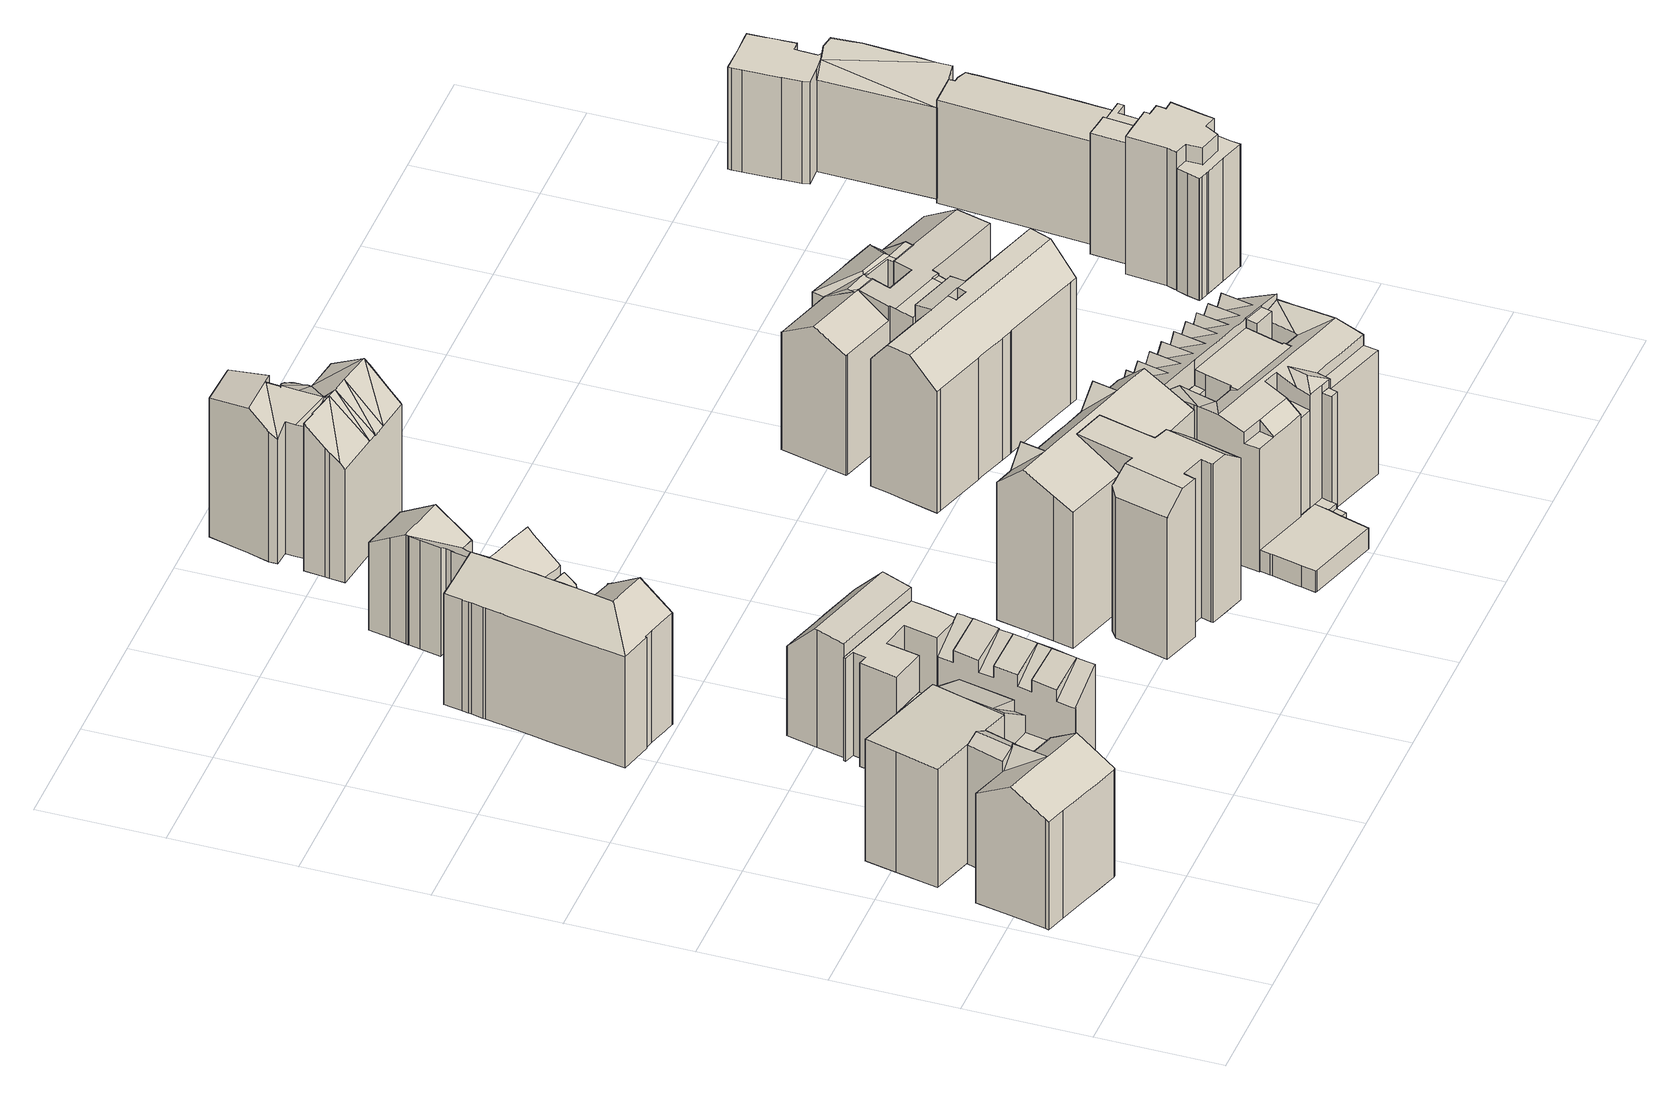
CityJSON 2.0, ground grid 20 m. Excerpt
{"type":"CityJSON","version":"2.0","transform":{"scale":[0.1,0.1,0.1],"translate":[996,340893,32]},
"CityObjects":{
"building1":{"type":"Building","children":["building1-1","building1-2","building1-3"]},
"building1-1":{"type":"BuildingPart","attributes":{"measuredHeight":22.57,"roofType":"SATTELDACH","HoeheDach":"56","NiedrigsteTraufeDesGebaeudes":"54","Blattnummer":"102081","HoeheGrund":"33"},"parents":["building1"],"geometry":[{"type":"Solid","lod":"2","boundaries":[[[[0,1,2,3]],[[4,5,1,0]],[[6,3,2,7]],[[8,5,4,9]],[[10,9,4,0,3,6]],[[1,5,8,11,7,2]],[[9,10,6,7,11,8]]]]}]},
"building1-2":{"type":"BuildingPart","attributes":{"measuredHeight":21.84,"roofType":"PULTDACH","HoeheDach":"55","NiedrigsteTraufeDesGebaeudes":"54","Blattnummer":"102081","HoeheGrund":"33"},"parents":["building1"],"geometry":[{"type":"Solid","lod":"2","boundaries":[[[[12,13,14,15,16,17,18,19,20]],[[21,22,23,24,25,26,27,28,29]],[[21,20,19,22]],[[22,19,18,23]],[[23,18,17,24]],[[24,17,16,25]],[[25,16,15,26]],[[26,15,14,27]],[[27,14,13,28]],[[28,13,12,29]],[[29,12,20,21]]]]}]},
"building1-3":{"type":"BuildingPart","attributes":{"measuredHeight":23.06,"roofType":"SATTELDACH","HoeheDach":"56","NiedrigsteTraufeDesGebaeudes":"52","Blattnummer":"102081","HoeheGrund":"33"},"parents":["building1"],"geometry":[{"type":"Solid","lod":"2","boundaries":[[[[30,31,32]],[[33,34,31,30]],[[35,36,37,38]],[[39,40,36,35]],[[41,42,43,44]],[[45,46,47,48]],[[49,50,51,52]],[[40,53,54,55,47,46,56,57,58,59,60,37,36]],[[59,58,57,56,51,50,61,33,30,32,62,63,43,42,60]],[[64,45,48,65,66,67,39,35,38,68,41,44,69,6,70,71,9,72,73,49,52]],[[67,66,65,48,47,55,54,53,40,39]],[[32,31,34,9,71,70,6,62]],[[33,61,50,49,73,72,9,34]],[[46,45,64,52,51,56]],[[63,62,6,69,44,43]],[[37,60,42,41,68,38]]]]}]},
"building2":{"type":"Building","children":["building2-1","building2-2","building2-3","building2-4","building2-5","building2-6"]},
"building2-1":{"type":"BuildingPart","attributes":{"measuredHeight":21.07,"roofType":"PULTDACH","HoeheDach":"55","NiedrigsteTraufeDesGebaeudes":"50","Blattnummer":"102081","HoeheGrund":"34"},"parents":["building2"],"geometry":[{"type":"Solid","lod":"2","boundaries":[[[[74,75,76,77]],[[78,74,77,79]],[[75,80,76]],[[81,82,78,79,83,84,85,86]],[[77,76,87,84,83,79]],[[75,74,78,82,81,86,88,89,80]],[[90,88,86,85,84,87]],[[80,89,88,90,87,76]]]]}]},
"building2-2":{"type":"BuildingPart","attributes":{"measuredHeight":12.46,"roofType":"FLACHDACH","HoeheDach":"47","NiedrigsteTraufeDesGebaeudes":"47","Blattnummer":"102081","HoeheGrund":"35"},"parents":["building2"],"geometry":[{"type":"Solid","lod":"2","boundaries":[[[[91,92,93,94,95,96]],[[97,98,99,100,101,102]],[[102,101,92,91]],[[101,100,93,92]],[[100,99,94,93]],[[99,98,95,94]],[[98,97,96,95]],[[97,102,91,96]]]]}]},
"building2-3":{"type":"BuildingPart","attributes":{"measuredHeight":13.92,"roofType":"FLACHDACH","HoeheDach":"47","NiedrigsteTraufeDesGebaeudes":"47","Blattnummer":"102081","HoeheGrund":"33"},"parents":["building2"],"geometry":[{"type":"Solid","lod":"2","boundaries":[[[[103,104,105,106,107]],[[108,109,110,111,112]],[[112,111,104,103]],[[111,110,105,104]],[[110,109,106,105]],[[109,108,107,106]],[[108,112,103,107]]]]}]},
"building2-4":{"type":"BuildingPart","attributes":{"measuredHeight":18.57,"roofType":"FLACHDACH","HoeheDach":"54","NiedrigsteTraufeDesGebaeudes":"54","Blattnummer":"102081","HoeheGrund":"35"},"parents":["building2"],"geometry":[{"type":"Solid","lod":"2","boundaries":[[[[113,114,115,116,117,118,119,120,121,122,123,124,125,126,127]],[[128,129,130,131,132,133,134,135,136,137,138,139,140,141,142]],[[142,141,114,113]],[[141,140,115,114]],[[140,139,116,115]],[[139,138,117,116]],[[138,137,118,117]],[[137,136,119,118]],[[136,135,120,119]],[[135,134,121,120]],[[134,133,122,121]],[[133,132,123,122]],[[132,131,124,123]],[[131,130,125,124]],[[130,129,126,125]],[[129,128,127,126]],[[128,142,113,127]]]]}]},
"building2-5":{"type":"BuildingPart","attributes":{"measuredHeight":21.09,"roofType":"SATTELDACH","HoeheDach":"57","NiedrigsteTraufeDesGebaeudes":"52","Blattnummer":"102081","HoeheGrund":"36"},"parents":["building2"],"geometry":[{"type":"Solid","lod":"2","boundaries":[[[[143,144,145,146,147,148]],[[145,149,150,151,152,153,146]],[[154,148,147,155]],[[156,144,143,157]],[[157,143,148,154]],[[158,153,152,159]],[[159,152,151,160]],[[160,151,150,161]],[[161,150,149,162]],[[156,163,162,149,145,144]],[[147,146,153,158,164,155]],[[163,156,157,154,155,164,158,159,160,161,162]]]]}]},
"building2-6":{"type":"BuildingPart","attributes":{"measuredHeight":20.72,"roofType":"PULTDACH","HoeheDach":"55","NiedrigsteTraufeDesGebaeudes":"50","Blattnummer":"102081","HoeheGrund":"34"},"parents":["building2"],"geometry":[{"type":"Solid","lod":"2","boundaries":[[[[165,166,167,168,169,170,171]],[[168,172,173,174]],[[172,175,176,177]],[[175,178,179,180]],[[178,181,182,183]],[[184,185,186,187]],[[188,189,190,191,192]],[[193,167,166,194]],[[194,166,165,195]],[[195,165,171,196]],[[177,173,172]],[[168,174,169]],[[183,179,178]],[[175,180,176]],[[192,186,185,188]],[[181,184,187,182]],[[197,191,190,198]],[[198,190,189,199]],[[171,170,169,174,173,177,176,180,179,183,182,187,186,192,191,197,200,201,202,203,204,205,206,196]],[[193,207,208,209,210,211,212,199,189,188,185,184,181,178,175,172,168,167]],[[199,212,211,210,209,208,207,193,194,195,196,206,205,204,203,202,201,200,197,198]]]]}]},
"building3":{"type":"Building","children":["building3-1","building3-2"]},
"building3-1":{"type":"BuildingPart","attributes":{"measuredHeight":23.7,"roofType":"SATTELDACH","HoeheDach":"60","NiedrigsteTraufeDesGebaeudes":"55","Blattnummer":"102081","HoeheGrund":"36"},"parents":["building3"],"geometry":[{"type":"Solid","lod":"2","boundaries":[[[[213,214,215,216,217,218,219,220,221,222,223]],[[224,225,226,227,228,229,230,231,232,233,234,235,236]],[[235,237,238,236]],[[239,240,241,242,243,244,245,246]],[[247,248,249,250,251,252,253,254]],[[222,221,220,255,256,257,258,259]],[[260,261,262,263,264,265,266,267]],[[268,269,270,271,272,273]],[[232,231,230,274,275,276,277,233]],[[278,279,280,228,227,226,225,281]],[[229,228,280,282,274,230]],[[262,283,284,285,286,263]],[[234,233,277,287,237,235]],[[219,218,288,289,255,220]],[[290,272,271,291,292,293]],[[292,294,295,296,297,293]],[[298,299,300,301,216,215]],[[302,303,304,305,243,242]],[[238,306,307,236]],[[308,309,239,246,310,311]],[[312,254,253,313,314,315]],[[265,264,263,286,316,317]],[[316,273,272,290,317]],[[224,236,318,319]],[[317,319,320,321]],[[222,259,322,323,223]],[[324,325,321,323]],[[322,324,323]],[[325,266,265,317,321]],[[297,296,224,319]],[[317,290,293,297,319]],[[286,285,268,273,316]],[[315,314,326,327]],[[327,326,328,329]],[[330,331,332,333]],[[333,332,334,335]],[[335,334,308,311]],[[304,303,307,306]],[[299,298,250,249]],[[288,218,217,336]],[[336,217,216,301]],[[269,268,285,284]],[[223,323,321,320,319,318,236,307,303,302,242,241,240,239,309,308,334,332,331,337,338,339,340,341,342,328]],[[326,314,313,253,252,251,250,298,215,214,213,223,328]],[[258,343,344,345,267,266,325,324,322,259]],[[295,346,281,225,224,296]],[[328,342,341,340,339,338,337,331,330,347,348,349,350,351,352,329]],[[282,280,279,278,281,346,295,294,292,291,271,270,269,284,283,262,261,260,267,345,344,343,258,257,256,255,289,288,336,301,300,299,249,248,247,254,312,315,327,329,352,351,350,349,348,347,330,333,335,311,310,246,245,244,243,305,304,306,238,237,287,277,276,275,274]]]]}]},
"building3-2":{"type":"BuildingPart","attributes":{"measuredHeight":19.5,"roofType":"SATTELDACH","HoeheDach":"57","NiedrigsteTraufeDesGebaeudes":"53","Blattnummer":"102081","HoeheGrund":"38"},"parents":["building3"],"geometry":[{"type":"Solid","lod":"2","boundaries":[[[[353,354,355]],[[356,357,358,359]],[[359,358,360,361]],[[361,360,362,363]],[[363,362,364,365]],[[365,364,366,367]],[[367,366,368,369]],[[370,371,372,373]],[[373,372,374,375]],[[376,377,357,356]],[[378,379,380,381]],[[381,380,382,383]],[[383,382,384,385]],[[385,384,386,387]],[[388,389,390,391]],[[392,393,394,395,370,373,375,396,376,356,359,361,363,365,367,369,397,378,381,383,385,387,398,388,391,399,400]],[[386,401,389,388,398,387]],[[354,353,394,393,392,400,402,403]],[[404,402,400,399,391,390]],[[376,396,375,374,405,377]],[[395,394,353,355,371,370]],[[397,369,368,406,379,378]],[[407,403,402,404,390,389,401]],[[355,354,403,407,401]],[[377,405,374,372,371,355,401,386,384,382,380,379,406,368,366,364,362,360,358,357]]]]}]},
"building4":{"type":"Building","children":["building4-1","building4-2"]},
"building4-1":{"type":"BuildingPart","attributes":{"measuredHeight":28.6,"roofType":"PULTDACH","HoeheDach":"61","NiedrigsteTraufeDesGebaeudes":"57","Blattnummer":"102081","HoeheGrund":"32"},"parents":["building4"],"geometry":[{"type":"Solid","lod":"2","boundaries":[[[[408,409,410,411,412,413,414,415,416,417,418,419,420,421,422]],[[423,424,425]],[[426,424,423]],[[427,428,429]],[[430,428,427]],[[431,422,421,432]],[[433,412,411,434]],[[434,411,410,435]],[[435,410,409,436]],[[436,409,408,437]],[[437,408,422,431]],[[438,439,440,441]],[[441,440,442,443]],[[443,442,444,445]],[[445,444,446,447]],[[448,433,434,435,436,437,431,432,449,450,451,452,453,454,455,456,438,441,443,445,447,457,458,459,460,461,462]],[[429,428,430,463,464,465,462,461,460,459,458,457,447,446]],[[466,425,424,426,467,468,439,438,456,455,454,453,452,451,450,469]],[[417,416,415,414,413,465,464,463,430,427,429,446,444,442,440,439,468,467,426,423,418]],[[412,433,448,462,465,413]],[[421,420,469,450,449,432]],[[419,418,423,425,466,469,420]]]]}]},
"building4-2":{"type":"BuildingPart","attributes":{"measuredHeight":28.33,"roofType":"FLACHDACH","HoeheDach":"61","NiedrigsteTraufeDesGebaeudes":"57","Blattnummer":"102081","HoeheGrund":"32"},"parents":["building4"],"geometry":[{"type":"Solid","lod":"2","boundaries":[[[[470,471,472,473,474]],[[475,476,477,478,479]],[[480,474,473,481]],[[481,473,472,482]],[[483,484,485,486]],[[486,485,487,488]],[[488,487,489,490]],[[490,489,491,492]],[[492,491,493,494]],[[495,477,476,496]],[[496,476,475,497]],[[498,499,500,501]],[[497,502,483,486,488,490,492,494,503,480,481,482,504,505,506,498,501,507,508,509,510,495,496]],[[509,508,507,501,500,511,512,513]],[[502,497,475,479,484,483]],[[478,477,495,510,509,513]],[[514,515,499,498,506,505]],[[503,494,493,470,474,480]],[[471,514,505,504,482,472]],[[493,491,489,487,485,484,479,478,513,512,511,500,499,515,514,471,470]]]]}]},
"building5":{"type":"Building","attributes":{"measuredHeight":26.41,"roofType":"PULTDACH","HoeheDach":"64","NiedrigsteTraufeDesGebaeudes":"57","Blattnummer":"102081","HoeheGrund":"37"},"geometry":[{"type":"Solid","lod":"2","boundaries":[[[[516,517,518,519]],[[519,518,520,521]],[[521,520,522,523]],[[523,522,524,525]],[[526,527,528,529]],[[529,528,530,531]],[[531,530,532,533]],[[534,535,536,537,538,539,540,541,542,543,544,545,546]],[[527,526,547,548,549,550,551,552]],[[553,554,555,556,533,532,557,558,559,560,561,562]],[[548,547,526,529,531,533,556,555,554,553,562,563,564,565,566,546,545,544,543,542,541,567,568,569,570,571,572,573,574,575,576,577,578,579,580,581,582,583,584,585,586,587,588,589,590,591,592,593,594,595,596,597,516,519,521,523,525,598,599,600,601,549]],[[602,603,552,551,604,605]],[[576,575,574,606,607,608]],[[609,610,550,549,601,600,599,611]],[[599,598,525,524,612,611]],[[613,614,580,579]],[[608,615,616,578,577,576]],[[617,618,619,570,569,568]],[[561,620,621,564,563,562]],[[622,605,538,537]],[[540,539,538,605,623,615,608,607,624]],[[560,625,620,561]],[[625,535,534,626,627,621,620]],[[607,606,618,617,624]],[[606,628,629,630,619,618]],[[631,622,537,536]],[[602,625,560]],[[559,602,560]],[[602,622,625]],[[602,605,622]],[[604,609,611,623,605]],[[611,612,613,616,615,623]],[[612,524,522,520,518,517,632,633,634,635,636,637,638,639,640,641,642,643,644,645,646,647,648,614,613]],[[558,603,602,559]],[[557,603,558]],[[552,603,557]],[[532,530,528,527,552,557]],[[610,609,604]],[[551,550,610,604]],[[564,621,627,565]],[[565,627,626,566]],[[566,626,534,546]],[[536,535,625,631]],[[567,624,617,568]],[[541,540,624,567]],[[570,619,630,571]],[[571,630,629,572]],[[572,629,628,573]],[[573,628,606,574]],[[631,625,622]],[[578,616,613,579]],[[580,614,648,581]],[[581,648,647,582]],[[582,647,646,583]],[[583,646,645,584]],[[584,645,644,585]],[[585,644,643,586]],[[586,643,642,587]],[[587,642,641,588]],[[588,641,640,589]],[[589,640,639,590]],[[590,639,638,591]],[[591,638,637,592]],[[592,637,636,593]],[[593,636,635,594]],[[594,635,634,595]],[[595,634,633,596]],[[596,633,632,597]],[[597,632,517,516]]]]}]},
"building6":{"type":"Building","children":["building6-1","building6-2","building6-3","building6-4","building6-5","building6-6","building6-7","building6-8","building6-9"]},
"building6-1":{"type":"BuildingPart","attributes":{"measuredHeight":22.36,"roofType":"FLACHDACH","HoeheDach":"55","NiedrigsteTraufeDesGebaeudes":"55","Blattnummer":"102081","HoeheGrund":"33"},"parents":["building6"],"geometry":[{"type":"Solid","lod":"2","boundaries":[[[[649,650,651,652]],[[653,654,655,656]],[[656,655,650,649]],[[655,654,651,650]],[[654,653,652,651]],[[653,656,649,652]]]]}]},
"building6-2":{"type":"BuildingPart","attributes":{"measuredHeight":25.44,"roofType":"SATTELDACH","HoeheDach":"58","NiedrigsteTraufeDesGebaeudes":"54","Blattnummer":"102081","HoeheGrund":"32"},"parents":["building6"],"geometry":[{"type":"Solid","lod":"2","boundaries":[[[[657,658,659,660]],[[661,662,663,664]],[[662,665,666,667,663]],[[666,668,669,670,667]],[[671,672,673,674,675,676]],[[677,678,679,680,681,682]],[[683,684,685,686]],[[658,687,688,659]],[[689,666,665,690]],[[691,670,669,692]],[[692,669,668,693]],[[693,668,666,689]],[[657,694,687,658]],[[695,696,697,698]],[[699,700,701]],[[702,703,704]],[[705,706,707,708]],[[708,707,709,710]],[[710,709,711,712]],[[713,673,672,714]],[[681,715,716,682]],[[717,685,684,718]],[[687,719,720,721,722,723,724,725,715,726,727,728,729,730,731,732,733,734,735,736,664,688]],[[660,659,688,664,663,667,670,691,737,738,739,740,741]],[[661,742,701,700,743,744,745,746,747,748,662]],[[703,702,749,750,751,752,753,754,755,756,757]],[[728,678,677,758,759,760,761,762,763,764,729]],[[765,762,761,760,759,758,766,767,713,714,768,769,770,771,772,773,774,775,776,695,698,777,778,741,740,739,738,737,691,692,693,689,690,748,747,746,745,744,779,705,708,710,712,780,756,755,754,753,752,781,782,717,718,783,784]],[[736,735,734,733,732,731,730,729,750,749,702,704,699,701,742,661,664]],[[778,777,698,697,785,694,657,660,741]],[[786,787,724,723,773,772,771,770]],[[769,768,714,672,671,676,786,770]],[[767,766,758,677,682,716,674,673,713]],[[680,679,678,728,727,726,715,681]],[[751,788,686,685,717,782,781,752]],[[762,765,784,789,790,763]],[[683,789,784,783,718,684]],[[756,780,712,711,791,757]],[[743,792,706,705,779,744]],[[774,773,723,722,721,775]],[[720,696,695,776,775,721]],[[748,690,665,662]],[[729,764,763,790,789,683,686,788,751,750]],[[674,716,715,725,793,675]],[[676,675,793,725,724,787,786]],[[704,703,757,791,711,709,707,706,792,743,700,699]],[[785,697,696,720,719,687,694]]]]}]},
"building6-3":{"type":"BuildingPart","attributes":{"measuredHeight":3.66,"roofType":"FLACHDACH","HoeheDach":"36","NiedrigsteTraufeDesGebaeudes":"36","Blattnummer":"102081","HoeheGrund":"33"},"parents":["building6"],"geometry":[{"type":"Solid","lod":"2","boundaries":[[[[794,795,650,649,796]],[[797,798,799,800,801]],[[801,800,795,794]],[[800,799,650,795]],[[799,798,649,650]],[[798,797,796,649]],[[797,801,794,796]]]]}]},
"building6-4":{"type":"BuildingPart","attributes":{"measuredHeight":21.4,"roofType":"FLACHDACH","HoeheDach":"54","NiedrigsteTraufeDesGebaeudes":"54","Blattnummer":"102081","HoeheGrund":"33"},"parents":["building6"],"geometry":[{"type":"Solid","lod":"2","boundaries":[[[[802,803,804,805]],[[806,807,808,809]],[[809,808,803,802]],[[808,807,804,803]],[[807,806,805,804]],[[806,809,802,805]]]]}]},
"building6-5":{"type":"BuildingPart","attributes":{"measuredHeight":25.22,"roofType":"PULTDACH","HoeheDach":"59","NiedrigsteTraufeDesGebaeudes":"55","Blattnummer":"102081","HoeheGrund":"34"},"parents":["building6"],"geometry":[{"type":"Solid","lod":"2","boundaries":[[[[810,811,812]],[[813,810,812]],[[814,815,816]],[[817,815,814]],[[818,819,820]],[[821,819,818]],[[822,823,824]],[[825,826,827,828,823,822]],[[829,830,831,832,833,834]],[[835,836,837,838,830,829]],[[839,840,841,842,835]],[[843,840,839]],[[844,845,846]],[[847,844,846]],[[848,849,850]],[[851,852,853,849,848]],[[854,855,856,857,858]],[[859,855,854]],[[860,861,862,863]],[[863,862,864,865]],[[866,828,827,867]],[[867,827,826,868]],[[869,833,832,870]],[[870,832,831,871]],[[872,838,837,873]],[[873,837,836,874]],[[875,842,841,876]],[[877,853,852,878]],[[879,859,880,881]],[[882,857,856,883]],[[881,880,884,885]],[[885,884,886,887]],[[887,886,888,889]],[[889,888,890,891]],[[891,890,892,893]],[[894,895,896,897,898,899,900,901,902,903,904,905,906,907,908,909,910,911,912,913,914,915,916,917,892,890,888,886,884,880,859,854,858,851,848,850,918,847,846,845,919,843,839,835,829,834,825,822,824,920,821,818,820,921,817,814,816,922,813,812,811,923,864,862,861]],[[825,834,833,869,924,925,868,826]],[[835,842,875,926,874,836]],[[927,928,929,930,931,932,933,934,935,936,912,911,910,909,908,907,906,905,904,903,902,937]],[[851,858,857,882,938,939,878,852]],[[840,843,919,845,844,847,918,850,849,853,877,940,941,942,943,944,945,946,947,948,876,841]],[[949,950,951,952,953,954,955,956,937,902,901,900,899,898,897,896,895,894,861,860]],[[923,811,810,813,922,816,815,817,921,820,819,821,920,824,823,828,866,957,958,959,960,961,962,963,964,965,966,967,968,969,970,971,865,864]],[[891,893,972,973,974,975,976,936,935,934,933,932,931,930,929,928,927,937,956,955,954,953,952,951,950,949,860,863,865,971,970,969,968,967,966,965,964,963,962,961,960,959,958,957,866,867,868,925,924,869,870,871,977,872,873,874,926,875,876,948,947,946,945,944,943,942,941,940,877,878,939,938,882,883,978,879,881,885,887,889]],[[976,975,974,915,914,913,912,936]],[[973,972,893,892,917,916,915,974]],[[855,859,879,978,883,856]],[[830,838,872,977,871,831]]]]}]},
"building6-6":{"type":"BuildingPart","attributes":{"measuredHeight":25.46,"roofType":"FLACHDACH","HoeheDach":"59","NiedrigsteTraufeDesGebaeudes":"59","Blattnummer":"102081","HoeheGrund":"33"},"parents":["building6"],"geometry":[{"type":"Solid","lod":"2","boundaries":[[[[979,980,981,982]],[[983,984,985,986]],[[986,985,980,979]],[[985,984,981,980]],[[984,983,982,981]],[[983,986,979,982]]]]}]},
"building6-7":{"type":"BuildingPart","attributes":{"measuredHeight":3.77,"roofType":"FLACHDACH","HoeheDach":"36","NiedrigsteTraufeDesGebaeudes":"36","Blattnummer":"102081","HoeheGrund":"32"},"parents":["building6"],"geometry":[{"type":"Solid","lod":"2","boundaries":[[[[987,988,989,990]],[[991,992,993,994]],[[995,800,801,996]],[[996,801,997,998]],[[998,997,999,1000]],[[1000,999,1001,1002]],[[1002,1001,988,987]],[[1003,1004,1005,1006]],[[1006,1005,1007,1008]],[[1009,800,995,1010,994,993]],[[1011,992,991,1012,1008,1007]],[[989,1013,1004,1003,1014,990]],[[996,998,1000,1002,987,990,1014,1003,1006,1008,1012,991,994,1010,995]],[[1001,999,997,801,800,1009,993,992,1011,1007,1005,1004,1013,989,988]]]]}]},
"building6-8":{"type":"BuildingPart","attributes":{"measuredHeight":2.9,"roofType":"FLACHDACH","HoeheDach":"35","NiedrigsteTraufeDesGebaeudes":"35","Blattnummer":"102081","HoeheGrund":"33"},"parents":["building6"],"geometry":[{"type":"Solid","lod":"2","boundaries":[[[[1015,1016,1017,1018]],[[1019,1020,1021,1022]],[[1022,1021,1016,1015]],[[1021,1020,1017,1016]],[[1020,1019,1018,1017]],[[1019,1022,1015,1018]]]]}]},
"building6-9":{"type":"BuildingPart","attributes":{"measuredHeight":21.14,"roofType":"FLACHDACH","HoeheDach":"54","NiedrigsteTraufeDesGebaeudes":"54","Blattnummer":"102081","HoeheGrund":"33"},"parents":["building6"],"geometry":[{"type":"Solid","lod":"2","boundaries":[[[[994,1023,1024,1010]],[[1025,1026,1027,1028]],[[1028,1027,1023,994]],[[1027,1026,1024,1023]],[[1026,1025,1010,1024]],[[1025,1028,994,1010]]]]}]},
"building7":{"type":"Building","children":["building7-1","building7-2","building7-3","building7-4"]},
"building7-1":{"type":"BuildingPart","attributes":{"measuredHeight":26.46,"roofType":"PULTDACH","HoeheDach":"62","NiedrigsteTraufeDesGebaeudes":"58","Blattnummer":"102081","HoeheGrund":"36"},"parents":["building7"],"geometry":[{"type":"Solid","lod":"2","boundaries":[[[[1029,1030,1031,1032,1033,1034,1035,1036,1037,1038,1039,1040]],[[1038,1041,1042,1043,1044,1039]],[[1037,1045,1034,1033,1046,1047,1048,1038]],[[1032,1049,1050,1051,1052,1033]],[[1053,1054,1055,1056]],[[1056,1055,1057,1058]],[[1059,1036,1035,1060]],[[1061,1044,1043,1062]],[[1062,1043,1042,1063]],[[1064,1065,1066,1067]],[[1067,1066,1068,1069]],[[1038,1048,1041]],[[1052,1046,1033]],[[1070,1045,1037,1071]],[[1072,1073,1074,1075]],[[1076,1051,1050,1077]],[[1077,1050,1049,1078]],[[1078,1079,1080,1072,1075,1081,1082,1064,1067,1069,1083,1053,1056,1058,1084,1085,1061,1062,1063,1086,1087,1088,1076,1077],[1071,1059,1060,1089,1070]],[[1055,1054,1090,1068,1066,1065,1091,1092,1074,1073,1031,1030,1029,1040,1057]],[[1057,1040,1039,1044,1061,1085,1084,1058]],[[1073,1072,1080,1079,1078,1049,1032,1031]],[[1082,1081,1075,1074,1092,1091,1065,1064]],[[1046,1052,1051,1076,1088,1087,1047]],[[1047,1087,1086,1063,1042,1041,1048]],[[1035,1034,1045,1070,1089,1060]],[[1059,1071,1037,1036]],[[1083,1069,1068,1090,1054,1053]]]]}]},
"building7-2":{"type":"BuildingPart","attributes":{"measuredHeight":24.41,"roofType":"PULTDACH","HoeheDach":"60","NiedrigsteTraufeDesGebaeudes":"57","Blattnummer":"102081","HoeheGrund":"36"},"parents":["building7"],"geometry":[{"type":"Solid","lod":"2","boundaries":[[[[1093,1094,1095,1096,1097,1098]],[[1096,1099,1100,1101,1102,1097]],[[1103,1104,1105,1106]],[[1107,1108,1109,1110]],[[1111,1093,1098,1112]],[[1113,1102,1101,1114]],[[1087,1103,1106,1063]],[[1094,1115,1095]],[[1116,1117,1118,1119]],[[1119,1118,1120,1121]],[[1121,1120,1122,1123]],[[1124,1125,1126,1127]],[[1127,1126,1128,1129]],[[1130,1109,1108,1131]],[[1132,1133,1134,1124,1127,1129,1135,1087,1063,1136,1137,1138,1111,1112,1139,1113,1114,1140,1141,1142,1143,1116,1119,1121,1123,1144,1145,1130,1131]],[[1133,1132,1131,1108,1107,1146]],[[1110,1109,1130,1145]],[[1134,1133,1146,1147,1125,1124]],[[1148,1110,1145,1144,1123,1122]],[[1087,1135,1129,1128,1104,1103]],[[1106,1105,1149,1137,1136,1063]],[[1100,1099,1141,1140,1114,1101]],[[1138,1137,1149,1115,1094,1093,1111]],[[1095,1117,1116,1143,1142,1096]],[[1142,1141,1099,1096]],[[1098,1097,1102,1113,1139,1112]],[[1104,1128,1126,1125,1147,1146,1107,1110,1148,1122,1120,1118,1117,1095,1115,1149,1105]]]]}]},
"building7-3":{"type":"BuildingPart","attributes":{"measuredHeight":24.23,"roofType":"WALMDACH","HoeheDach":"60","NiedrigsteTraufeDesGebaeudes":"57","Blattnummer":"102081","HoeheGrund":"36"},"parents":["building7"],"geometry":[{"type":"Solid","lod":"2","boundaries":[[[[1150,1151,1152]],[[1150,1153,1154,1155,1156,1157,1151]],[[1156,1158,1099,1157]],[[1156,1159,1160,1158]],[[1159,1161,1162,1163,1164,1165,1166,1160]],[[1167,1156,1155]],[[1168,1169,1161,1159,1156]],[[1167,1170,1171,1172,1168,1156]],[[1173,1174,1168,1172]],[[1169,1168,1175,1162,1161]],[[1174,1109,1175,1168]],[[1176,1154,1153,1177]],[[1178,1166,1165,1179]],[[1179,1165,1164,1180]],[[1180,1164,1163,1181]],[[1182,1171,1170,1183]],[[1152,1151,1157,1099,1158,1160,1166,1178,1184,1185,1186,1187,1188,1189]],[[1190,1191,1192,1193,1194,1181,1163,1162,1175,1109,1174,1173]],[[1194,1193,1192,1191,1190,1195,1182,1183,1196,1197,1176,1177,1198,1189,1188,1187,1186,1185,1184,1178,1179,1180,1181]],[[1197,1196,1183,1170,1167,1155,1154,1176]],[[1195,1190,1173,1172,1171,1182]],[[1198,1177,1153,1150,1152,1189]]]]}]},
"building7-4":{"type":"BuildingPart","attributes":{"measuredHeight":23.6,"roofType":"FLACHDACH","HoeheDach":"60","NiedrigsteTraufeDesGebaeudes":"60","Blattnummer":"102081","HoeheGrund":"36"},"parents":["building7"],"geometry":[{"type":"Solid","lod":"2","boundaries":[[[[1076,1087,1129,1127]],[[1199,1200,1201,1202]],[[1202,1201,1087,1076]],[[1201,1200,1129,1087]],[[1200,1199,1127,1129]],[[1199,1202,1076,1127]]]]}]},
"building8":{"type":"Building","children":["building8-1","building8-2","building8-3","building8-4","building8-5"]},
"building8-1":{"type":"BuildingPart","attributes":{"measuredHeight":24.71,"roofType":"FLACHDACH","HoeheDach":"60","NiedrigsteTraufeDesGebaeudes":"57","Blattnummer":"102081","HoeheGrund":"36"},"parents":["building8"],"geometry":[{"type":"Solid","lod":"2","boundaries":[[[[1203,1204,1205,1206,1207,1208]],[[1209,1210,1211,1212]],[[1212,1211,1213,1214]],[[1208,1213,1215,1203]],[[1216,1217,1218,1219]],[[1219,1218,1220,1221]],[[1221,1220,1222,1223]],[[1223,1222,1224,1225]],[[1225,1224,1226,1227]],[[1227,1226,1228,1229]],[[1229,1228,1230,1231]],[[1232,1233,1234,1235]],[[1236,1207,1206,1237]],[[1237,1206,1205,1238]],[[1239,1240,1241,1234,1233,1242,1230,1228,1226,1224,1222,1220,1218,1217,1215,1213,1211,1210,1243,1244]],[[1227,1229,1231,1245,1232,1235,1246,1247,1248,1249,1250,1209,1212,1214,1236,1237,1238,1251,1252,1216,1219,1221,1223,1225]],[[1216,1252,1251,1238,1205,1204,1203,1215,1217]],[[1248,1247,1240,1239,1244,1249]],[[1234,1241,1240,1247,1246,1235]],[[1232,1245,1231,1230,1242,1233]],[[1213,1208,1207,1236,1214]],[[1244,1243,1210,1209,1250,1249]]]]}]},
"building8-2":{"type":"BuildingPart","attributes":{"measuredHeight":21.47,"roofType":"FLACHDACH","HoeheDach":"57","NiedrigsteTraufeDesGebaeudes":"57","Blattnummer":"102081","HoeheGrund":"36"},"parents":["building8"],"geometry":[{"type":"Solid","lod":"2","boundaries":[[[[1253,1254,1255,1256,1257,1258,1259]],[[1260,1204,1261,1262,1263,1264,1265]],[[1265,1264,1254,1253]],[[1264,1263,1255,1254]],[[1263,1262,1256,1255]],[[1262,1261,1257,1256]],[[1261,1204,1258,1257]],[[1204,1260,1259,1258]],[[1260,1265,1253,1259]]]]}]},
"building8-3":{"type":"BuildingPart","attributes":{"measuredHeight":20.48,"roofType":"PULTDACH","HoeheDach":"57","NiedrigsteTraufeDesGebaeudes":"53","Blattnummer":"102081","HoeheGrund":"36"},"parents":["building8"],"geometry":[{"type":"Solid","lod":"2","boundaries":[[[[1266,1267,1268,1269,1270,1271]],[[1269,1272,1270]],[[1273,1274,1275,1276]],[[1277,1278,1274,1273]],[[1279,1280,1281,1282]],[[1282,1281,1283,1284]],[[1285,1267,1266,1286]],[[1286,1266,1271,1287]],[[1288,1289,1290,1291]],[[1269,1292,1272]],[[1293,1294,1295,1296]],[[1297,1298,1299,1300]],[[1300,1299,1301,1302]],[[1302,1301,1303,1304]],[[1304,1303,1305,1306]],[[1306,1305,1307,1308]],[[1309,1310,1311,1312]],[[1278,1313,1283,1281,1280,1314,1292,1269,1315,1290,1289,1316,1317,1318,1311,1310,1319,1320,1295,1294,1321,1322,1275,1274]],[[1304,1306,1308,1323,1324,1285,1286,1287,1325,1326,1327,1279,1282,1284,1328,1277,1273,1276,1329,1330,1293,1296,1331,1332,1309,1312,1333,1334,1335,1288,1291,1336,1297,1300,1302]],[[1275,1322,1321,1294,1293,1330,1329,1276]],[[1285,1324,1323,1308,1307,1337,1268,1267]],[[1334,1333,1312,1311,1318,1317]],[[1320,1319,1310,1309,1332,1331,1296,1295]],[[1298,1297,1336,1338,1339]],[[1339,1338,1315,1269]],[[1315,1338,1336,1291,1290]],[[1288,1335,1334,1317,1316,1289]],[[1271,1270,1272,1326,1325,1287]],[[1279,1327,1326,1272,1292,1314,1280]],[[1328,1284,1283,1313,1278,1277]],[[1268,1337,1307,1305,1303,1301,1299,1298,1339,1269]]]]}]},
"building8-4":{"type":"BuildingPart","attributes":{"measuredHeight":21.84,"roofType":"FLACHDACH","HoeheDach":"57","NiedrigsteTraufeDesGebaeudes":"57","Blattnummer":"102081","HoeheGrund":"36"},"parents":["building8"],"geometry":[{"type":"Solid","lod":"2","boundaries":[[[[1340,1341,1342,1343,1344,1345,1346,1347,1348,1349,1350,1351,1352,1353,1354,1355]],[[1356,1357,1358,1359,1360,1361,1362,1363,1364,1365,1366,1367,1368,1369,1370,1371]],[[1371,1370,1341,1340]],[[1370,1369,1342,1341]],[[1369,1368,1343,1342]],[[1368,1367,1344,1343]],[[1367,1366,1345,1344]],[[1366,1365,1346,1345]],[[1365,1364,1347,1346]],[[1364,1363,1348,1347]],[[1363,1362,1349,1348]],[[1362,1361,1350,1349]],[[1361,1360,1351,1350]],[[1360,1359,1352,1351]],[[1359,1358,1353,1352]],[[1358,1357,1354,1353]],[[1357,1356,1355,1354]],[[1356,1371,1340,1355]]]]}]},
"building8-5":{"type":"BuildingPart","attributes":{"measuredHeight":20.47,"roofType":"PULTDACH","HoeheDach":"56","NiedrigsteTraufeDesGebaeudes":"54","Blattnummer":"102081","HoeheGrund":"35"},"parents":["building8"],"geometry":[{"type":"Solid","lod":"2","boundaries":[[[[1372,1373,1374,1375]],[[1375,1374,1266,1376]],[[1376,1266,1377,1378]],[[1378,1377,1379,1380]],[[1380,1379,1381,1382]],[[1382,1381,1383,1384]],[[1384,1383,1385,1386]],[[1386,1385,1387,1388]],[[1388,1387,1389,1390]],[[1390,1389,1391,1392]],[[1393,1394,1395,1396]],[[1396,1395,1397,1398]],[[1398,1397,1373,1372]],[[1399,1400,1401,1402]],[[1403,1402,1401,1404,1394,1393]],[[1399,1405,1392,1391,1406,1400]],[[1384,1386,1388,1390,1392,1405,1399,1402,1403,1393,1396,1398,1372,1375,1376,1378,1380,1382]],[[1397,1395,1394,1404,1401,1400,1406,1391,1389,1387,1385,1383,1381,1379,1377,1266,1374,1373]]]]}]}
},
"vertices":[
[117,234,235],[135,295,235],[115,301,223],[96,241,223],[138,227,222],[157,288,222],[96,241,10],[115,301,10],[157,288,10],[138,227,10],[117,234,10],[135,295,10],
[115,301,224],[157,288,224],[198,275,224],[223,387,230],[224,392,230],[73,439,230],[71,440,230],[60,389,228],[46,322,224],[46,322,12],[60,389,12],[71,440,12],[73,439,12],[224,392,12],[223,387,12],[198,275,12],[157,288,12],[115,301,12],
[107,178,240],[119,234,240],[97,240,205],[139,225,207],[138,227,208],[8,141,10],[8,141,202],[9,146,206],[9,146,10],[40,131,10],[40,131,202],[33,260,10],[33,260,206],[40,258,206],[40,258,10],[159,94,10],[159,94,202],[156,94,202],[156,94,10],[144,211,10],[144,211,214],[182,199,214],[182,199,10],[70,121,202],[94,114,202],[117,106,202],[172,156,241],[130,169,241],[107,176,241],[83,184,241],[21,203,241],[141,220,209],[96,241,205],[95,241,205],[172,156,10],[117,106,10],[94,114,10],[70,121,10],[21,203,10],[95,241,10],[97,240,10],[119,234,10],[139,225,10],[141,220,10],
[257,264,183],[261,282,183],[203,294,227],[198,275,227],[257,264,17],[198,275,17],[261,282,203],[267,306,17],[261,282,17],[203,294,17],[223,387,17],[233,385,17],[281,372,17],[223,387,227],[281,372,203],[267,306,203],[233,385,223],
[281,372,28],[223,387,28],[224,392,28],[237,451,28],[296,438,28],[295,437,28],[295,437,153],[296,438,153],[237,451,153],[224,392,153],[223,387,153],[281,372,153],
[257,264,14],[246,212,14],[190,224,14],[187,225,14],[198,275,14],[198,275,153],[187,225,153],[190,224,153],[246,212,153],[257,264,153],
[237,451,33],[251,512,33],[267,508,33],[272,529,33],[255,534,33],[256,538,33],[413,491,33],[412,486,33],[408,465,33],[402,440,33],[396,416,33],[343,427,33],[355,481,33],[307,491,33],[296,438,33],[296,438,218],[307,491,218],[355,481,218],[343,427,218],[396,416,218],[402,440,218],[408,465,218],[412,486,218],[413,491,218],[256,538,218],[255,534,218],[272,529,218],[267,508,218],[251,512,218],[237,451,218],
[413,491,242],[423,533,249],[424,538,250],[266,585,250],[265,581,250],[256,538,242],[435,584,199],[364,606,199],[349,610,199],[295,626,199],[277,631,199],[256,538,39],[265,581,39],[423,533,39],[413,491,39],[277,631,39],[295,626,39],[349,610,39],[364,606,39],[435,584,39],[424,538,39],[266,585,39],
[295,201,186],[347,190,228],[350,205,228],[353,220,228],[300,232,185],[295,209,185],[294,201,185],[363,261,228],[310,273,206],[300,232,206],[368,284,228],[315,296,185],[310,273,185],[376,324,228],[323,335,206],[315,296,206],[381,347,227],[328,359,185],[323,335,185],[381,347,228],[391,390,228],[338,401,206],[328,359,206],[391,390,227],[395,407,227],[396,416,227],[343,427,185],[338,401,185],[350,205,20],[347,190,20],[295,201,20],[294,201,20],[343,427,20],[396,416,20],[395,407,20],[338,401,20],[328,359,20],[323,335,20],[315,296,20],[310,273,20],[300,232,20],[295,209,20],[353,220,20],[363,261,20],[368,284,20],[376,324,20],[381,347,20],[391,390,20],
[228,857,278],[235,855,278],[262,847,278],[274,888,250],[279,902,241],[276,902,241],[252,910,240],[247,912,240],[243,917,237],[242,919,236],[197,865,278],[262,995,235],[262,996,235],[277,991,235],[295,985,235],[304,983,235],[317,1027,269],[321,1038,278],[295,1046,278],[294,1047,278],[291,1048,278],[276,1052,278],[247,1061,278],[235,1065,278],[247,1061,41],[235,1065,41],[176,1086,240],[180,1108,240],[181,1114,240],[181,1115,240],[181,1115,41],[181,1114,41],[180,1108,41],[176,1086,41],[215,801,41],[218,800,41],[244,793,41],[244,793,241],[218,800,241],[215,801,241],[195,806,241],[195,806,41],[247,912,41],[243,917,41],[242,919,41],[241,921,41],[241,921,238],[247,938,41],[248,938,41],[250,938,41],[250,938,237],[248,938,236],[247,938,236],[245,939,239],[245,939,41],[267,969,243],[267,969,41],[266,970,41],[259,980,41],[259,980,236],[266,970,246],[321,1038,41],[295,1046,41],[294,1047,41],[291,1048,41],[277,991,41],[295,985,41],[304,983,41],[262,996,41],[317,1027,41],[257,942,41],[262,946,41],[262,946,236],[257,942,245],[276,1052,41],[276,902,41],[252,910,41],[258,980,236],[258,980,41],[253,981,41],[253,981,241],[253,983,41],[254,991,41],[254,991,242],[253,983,241],[245,792,241],[245,792,41],[262,847,41],[274,888,41],[204,1107,254],[240,1095,277],[240,1095,41],[204,1107,41],[236,1070,41],[236,1070,278],[174,1076,240],[175,1084,240],[175,1084,41],[174,1076,41],[187,808,41],[187,808,241],[180,810,241],[180,810,41],[254,959,265],[228,967,265],[224,1007,278],[222,993,278],[217,970,278],[213,947,278],[241,922,238],[210,930,278],[244,936,239],[244,938,239],[180,808,240],[180,808,41],[126,822,240],[126,822,41],[169,1048,41],[169,1048,240],[169,1051,240],[169,1051,41],[173,1070,240],[173,1070,41],[279,902,41],[164,1025,240],[164,1024,240],[161,1011,240],[153,966,240],[149,946,240],[137,881,240],[241,922,41],[244,936,41],[244,938,41],[262,995,41],[164,1025,41],[164,1024,41],[161,1011,41],[153,966,41],[149,946,41],[137,881,41],
[345,1130,213],[346,1131,213],[324,1136,213],[247,1061,57],[247,1061,251],[250,1070,251],[250,1070,57],[255,1089,250],[255,1089,57],[256,1090,250],[256,1090,57],[263,1133,251],[263,1133,57],[274,1131,243],[274,1131,57],[278,1146,243],[278,1146,57],[322,1136,57],[322,1136,214],[314,1128,218],[314,1128,57],[297,1070,221],[297,1070,57],[291,1048,57],[291,1048,222],[266,1150,57],[266,1150,251],[272,1183,252],[272,1183,57],[276,1201,252],[276,1201,57],[276,1202,252],[276,1202,57],[277,1206,252],[277,1206,57],[283,1233,57],[283,1233,236],[290,1267,214],[290,1267,57],[359,1190,57],[346,1131,57],[345,1130,57],[324,1136,57],[295,1063,57],[272,1148,57],[277,1208,57],[348,1253,57],[372,1248,57],[277,1208,252],[372,1248,214],[359,1190,252],[348,1253,214],[295,1063,221],[272,1148,247],[336,1195,252],
[754,296,248],[775,369,286],[828,353,286],[808,279,248],[930,246,249],[947,328,291],[916,337,291],[889,345,291],[861,353,291],[744,388,291],[720,395,291],[696,402,291],[665,411,291],[654,361,265],[647,329,249],[721,397,288],[730,438,288],[707,445,251],[753,431,250],[889,348,288],[898,388,288],[871,396,251],[925,380,251],[647,329,5],[654,361,5],[930,246,5],[808,279,5],[828,353,5],[775,369,5],[754,296,5],[802,417,5],[802,417,250],[807,416,250],[807,416,5],[823,411,250],[823,411,5],[830,409,250],[830,409,5],[831,408,250],[831,408,5],[947,328,5],[665,411,5],[674,454,5],[706,445,5],[707,445,5],[730,438,5],[753,431,5],[754,431,5],[776,425,5],[871,396,5],[898,388,5],[925,380,5],[926,380,5],[953,372,5],[957,371,5],[926,380,251],[953,372,251],[957,371,251],[706,445,251],[754,431,250],[776,425,250],[674,454,251],
[705,184,287],[733,281,287],[706,291,264],[693,281,256],[669,195,257],[836,143,257],[863,225,253],[856,242,262],[827,252,287],[800,154,287],[669,195,3],[693,281,3],[706,291,3],[773,162,3],[773,162,287],[773,165,287],[773,165,3],[778,182,287],[778,182,3],[738,194,287],[738,194,3],[733,178,287],[733,178,3],[733,175,287],[733,175,3],[856,242,3],[863,225,3],[836,143,3],[775,369,3],[775,369,287],[828,353,287],[828,353,3],[800,154,3],[705,184,3],[733,281,3],[748,276,3],[754,296,3],[827,350,3],[808,279,3],[804,261,3],[827,252,3],[827,350,287],[808,279,287],[804,261,287],[748,276,287],[754,296,287],
[514,1447,53],[514,1447,290],[515,1444,289],[515,1444,53],[515,1442,289],[515,1442,53],[516,1439,289],[516,1439,53],[516,1437,289],[516,1437,53],[566,1363,53],[566,1363,309],[562,1332,276],[562,1332,53],[560,1313,256],[560,1313,53],[560,1312,255],[560,1312,53],[421,1397,317],[421,1398,317],[421,1398,290],[422,1401,290],[423,1424,289],[424,1439,289],[424,1440,289],[424,1440,53],[424,1439,53],[423,1424,53],[422,1401,53],[421,1398,53],[421,1397,53],[567,1371,53],[567,1372,53],[574,1424,53],[574,1424,290],[567,1372,317],[567,1371,317],[463,1326,53],[479,1324,53],[479,1323,53],[503,1320,53],[503,1320,255],[479,1323,255],[479,1324,255],[463,1326,255],[388,1337,255],[388,1337,53],[389,1345,53],[390,1361,53],[391,1368,53],[395,1402,53],[398,1442,53],[398,1456,53],[408,1490,53],[425,1555,53],[493,1552,53],[496,1552,53],[491,1488,53],[475,1488,53],[475,1487,53],[473,1464,53],[474,1464,53],[476,1465,53],[478,1466,53],[480,1467,53],[483,1467,53],[485,1467,53],[488,1467,53],[490,1467,53],[492,1467,53],[495,1466,53],[497,1465,53],[499,1464,53],[501,1463,53],[503,1462,53],[505,1460,53],[507,1459,53],[509,1457,53],[510,1455,53],[511,1453,53],[513,1451,53],[514,1449,53],[516,1436,53],[515,1435,53],[517,1434,53],[527,1432,53],[484,1386,317],[511,1382,317],[517,1433,288],[469,1398,312],[475,1488,312],[475,1487,312],[473,1464,312],[517,1434,287],[527,1432,287],[515,1435,288],[516,1436,289],[478,1466,310],[480,1467,309],[474,1464,312],[476,1465,312],[398,1456,286],[408,1490,312],[425,1555,302],[389,1345,264],[390,1361,278],[469,1397,312],[472,1437,312],[398,1442,276],[468,1389,317],[395,1402,317],[391,1368,285],[491,1488,312],[496,1552,302],[493,1552,302],[468,1389,312],[514,1449,290],[513,1451,291],[511,1453,292],[510,1455,293],[509,1457,294],[507,1459,295],[505,1460,296],[503,1462,297],[501,1463,298],[499,1464,299],[497,1465,300],[495,1466,302],[492,1467,303],[490,1467,304],[488,1467,305],[485,1467,307],[483,1467,308],
[1046,80,7],[1051,96,7],[1065,91,7],[1060,76,7],[1060,76,231],[1065,91,231],[1051,96,231],[1046,80,231],
[938,129,224],[945,153,224],[911,164,224],[906,139,224],[966,226,244],[965,226,244],[928,238,258],[921,207,258],[978,269,244],[984,287,244],[928,239,258],[941,301,258],[930,246,258],[929,242,258],[1034,101,245],[1051,96,245],[1065,91,245],[1068,90,245],[1053,119,255],[1025,104,245],[1179,56,225],[1183,80,225],[1127,97,225],[1098,106,225],[1077,112,225],[1070,90,225],[1202,218,257],[1170,230,245],[1165,212,245],[1153,173,245],[945,153,244],[911,164,244],[984,287,3],[978,269,3],[929,242,3],[930,246,3],[941,301,3],[938,129,225],[1000,111,3],[1000,111,226],[1000,110,225],[1000,110,3],[994,203,250],[998,216,250],[998,216,244],[1120,178,244],[1120,178,250],[1116,165,250],[1013,259,3],[1013,259,250],[1019,277,250],[1019,277,3],[1136,241,250],[1136,241,3],[1130,222,250],[1130,222,3],[1065,91,3],[1051,96,3],[1077,112,244],[1070,90,244],[1165,212,3],[1170,230,3],[976,144,244],[1007,134,244],[1018,171,256],[1041,163,256],[1044,162,256],[1033,129,245],[1064,153,255],[1098,106,244],[1127,97,244],[1183,80,244],[1189,124,258],[1140,139,258],[1111,148,258],[1090,155,258],[1066,162,258],[1043,169,258],[989,186,258],[958,195,258],[928,239,3],[928,238,3],[921,207,3],[911,164,3],[906,139,3],[967,225,244],[1000,215,250],[1000,215,3],[998,216,3],[967,225,3],[966,226,3],[965,226,3],[1149,169,244],[1150,169,244],[1151,168,244],[1151,168,3],[1150,169,3],[1149,169,3],[1120,178,3],[1117,179,3],[1117,179,250],[1179,56,3],[1183,80,3],[1189,124,3],[1194,156,3],[1199,190,3],[1199,190,258],[1194,156,258],[1201,204,3],[1070,90,3],[1068,90,3],[1034,101,3],[1025,104,3],[1024,104,3],[1032,126,3],[1033,129,3],[1044,162,3],[1041,163,3],[1018,171,3],[1007,134,3],[969,119,3],[938,129,3],[1000,216,3],[1117,180,3],[1151,169,3],[1153,173,3],[1202,218,3],[1203,218,3],[969,119,225],[1024,104,244],[1032,126,245],[1151,169,244],[1203,218,258],[1201,204,258],[1117,180,250],[1000,216,250],[1053,120,255],
[1027,77,7],[1034,101,7],[1044,72,7],[1044,72,43],[1046,80,43],[1051,96,43],[1034,101,43],[1027,77,43],
[978,269,8],[984,287,8],[1019,277,8],[1013,259,8],[1013,259,222],[1019,277,222],[984,287,222],[978,269,222],
[975,365,258],[965,368,233],[964,314,258],[986,361,233],[989,306,258],[1001,357,258],[988,361,233],[1013,353,233],[1016,297,258],[1027,348,258],[1015,352,233],[1039,345,233],[1044,288,258],[1055,340,258],[1042,344,233],[1070,339,231],[1068,340,236],[1066,337,237],[1065,336,238],[1072,279,258],[1083,331,258],[1075,333,241],[1073,334,237],[1074,338,238],[1071,339,231],[1098,331,231],[1096,331,234],[1095,327,235],[1094,327,238],[1099,271,258],[1111,323,258],[1102,326,240],[1103,329,240],[1123,319,232],[1135,315,258],[1125,319,232],[1124,263,258],[1145,312,232],[1150,255,258],[1161,307,258],[1147,312,232],[1176,304,231],[1173,305,236],[1172,304,237],[1179,246,258],[1190,297,258],[1179,300,237],[1180,303,238],[1177,304,231],[1203,293,233],[941,301,15],[941,301,267],[957,371,233],[957,371,15],[958,370,233],[958,370,15],[1065,336,15],[1066,337,15],[1068,340,15],[1074,338,15],[1073,334,15],[1075,333,15],[1094,327,15],[1095,327,15],[1096,331,15],[1103,329,15],[1102,326,15],[1172,304,15],[1173,305,15],[1203,293,15],[1204,295,232],[1204,295,15],[1180,303,15],[1179,300,15],[1211,293,231],[1211,293,15],[1210,291,232],[1210,291,15],[1212,291,232],[1212,291,15],[1204,226,264],[1204,226,15],[1203,218,267],[1203,218,15],[948,298,267],[960,295,267],[972,291,267],[984,287,267],[985,287,267],[999,283,267],[1001,282,267],[1012,279,267],[1019,277,267],[1025,275,267],[1040,270,267],[1054,266,267],[1068,261,267],[1082,257,267],[1096,253,267],[1109,249,267],[1120,245,267],[1131,242,267],[1136,241,267],[1146,237,267],[1161,233,267],[1170,230,267],[1175,228,267],[1189,223,267],[1146,312,232],[1124,319,232],[1040,344,233],[1014,352,233],[987,361,233],[964,368,233],[1071,339,15],[1070,339,15],[1098,331,15],[1025,275,15],[1040,270,15],[1054,266,15],[1068,261,15],[1082,257,15],[1096,253,15],[1109,249,15],[1120,245,15],[1131,242,15],[1136,241,15],[1019,277,15],[1177,304,15],[1176,304,15],[1161,307,15],[1147,312,15],[1146,312,15],[1145,312,15],[1135,315,15],[1125,319,15],[1124,319,15],[1123,319,15],[1111,323,15],[948,298,15],[960,295,15],[972,291,15],[984,287,15],[985,287,15],[999,283,15],[1001,282,15],[1012,279,15],[1055,340,15],[1042,344,15],[1040,344,15],[1039,345,15],[1027,348,15],[1015,352,15],[1014,352,15],[1013,353,15],[1001,357,15],[988,361,15],[987,361,15],[986,361,15],[975,365,15],[965,368,15],[964,368,15],[1189,223,15],[1175,228,15],[1170,230,15],[1161,233,15],[1146,237,15],[1083,331,15],[1190,297,15],
[1165,212,11],[1130,222,11],[1136,241,11],[1170,230,11],[1170,230,265],[1136,241,265],[1130,222,265],[1165,212,265],
[886,47,5],[886,47,43],[891,70,43],[891,70,5],[1000,110,5],[1000,110,43],[1000,111,43],[1000,111,5],[1034,101,5],[1027,77,5],[1021,61,43],[1021,61,5],[1006,10,43],[1006,10,5],[888,46,43],[888,46,5],[902,119,5],[902,119,43],[902,122,43],[902,122,5],[906,139,43],[906,139,5],[1024,104,43],[1024,104,5],[911,137,43],[911,137,5],[893,80,43],[893,80,5],
[1027,77,6],[1044,72,6],[1038,55,6],[1021,61,6],[1021,61,35],[1038,55,35],[1044,72,35],[1027,77,35],
[1018,171,5],[1044,162,5],[1024,104,217],[1044,162,217],[1018,171,217],[1000,111,217],
[953,617,303],[1026,594,303],[1173,549,303],[1187,584,303],[1040,629,303],[1021,635,303],[1017,621,303],[994,628,303],[999,642,303],[962,653,303],[861,685,303],[851,648,303],[970,682,267],[965,683,267],[871,712,267],[868,713,267],[1021,636,303],[1050,657,298],[1049,657,298],[970,682,298],[1190,591,294],[1197,611,267],[1062,653,267],[1050,657,267],[932,573,39],[932,573,257],[847,600,257],[847,600,39],[839,602,257],[839,602,39],[994,628,39],[1017,621,39],[868,713,39],[871,712,39],[965,683,39],[1008,550,39],[1008,550,257],[1006,550,257],[1006,550,39],[988,556,257],[988,556,39],[1021,636,39],[999,642,39],[1156,504,39],[1156,504,257],[1144,508,257],[1144,508,39],[1062,653,39],[1197,611,39],[1190,591,39],[1187,584,39],[1173,549,39],[1114,517,39],[1009,550,39],[941,571,39],[851,648,39],[861,685,39],[970,682,39],[1049,657,39],[1050,657,39],[1021,635,39],[941,571,257],[1009,550,257],[1114,517,257],
[881,753,254],[976,724,254],[994,776,283],[990,778,283],[893,808,283],[879,754,254],[1006,830,250],[983,837,250],[908,860,250],[906,861,250],[1049,657,279],[1060,687,279],[975,713,279],[965,683,279],[1219,706,283],[1230,760,249],[1138,789,249],[1121,737,283],[881,753,39],[879,754,39],[906,861,39],[908,860,39],[976,724,280],[1026,766,39],[1026,766,283],[1016,736,281],[1016,736,39],[1066,721,281],[1066,721,39],[1075,751,283],[1075,751,39],[1077,693,39],[1077,693,280],[1074,683,279],[1074,683,39],[1061,689,279],[1061,689,39],[1138,789,39],[1230,760,39],[1219,706,39],[1208,652,39],[1100,685,39],[1060,687,39],[975,713,39],[978,723,39],[976,724,39],[893,808,39],[983,837,39],[1006,830,39],[990,778,39],[994,776,39],[1118,738,39],[1121,737,39],[1208,652,280],[1100,685,280],[1118,738,283],[978,723,280],
[1000,774,281],[992,787,281],[990,778,281],[1026,766,282],[1029,777,282],[1030,776,282],[1032,781,282],[994,792,281],[1006,832,248],[1036,784,285],[1012,851,248],[1085,769,285],[1144,811,247],[1145,811,247],[1097,826,247],[1073,833,247],[1012,852,247],[1037,774,282],[1087,762,281],[1087,763,282],[1078,761,281],[1075,751,281],[1083,748,281],[1121,737,281],[1126,751,281],[1138,792,247],[1029,777,42],[1026,766,42],[1012,852,42],[1073,833,42],[1097,826,42],[1145,811,42],[1075,751,42],[1078,761,42],[1012,851,42],[1006,832,42],[1006,830,42],[994,792,42],[992,787,42],[990,778,42],[1121,737,42],[1126,751,42],[1138,789,42],[1138,792,42],[1144,811,42],[1083,748,42],[1037,774,42],[1030,776,42],[1000,774,42],
[1074,683,275],[1061,689,275],[1049,657,275],[1062,653,275],
[1523,531,253],[1529,590,253],[1529,595,253],[1510,597,253],[1488,600,253],[1482,535,253],[1454,473,36],[1454,473,283],[1460,537,283],[1460,537,36],[1482,535,283],[1482,535,36],[1523,531,283],[1522,522,36],[1522,522,283],[1539,520,283],[1539,520,36],[1543,520,283],[1543,520,36],[1541,504,283],[1541,504,36],[1557,503,283],[1557,503,36],[1546,454,283],[1546,454,36],[1542,432,283],[1542,432,36],[1521,437,283],[1521,437,36],[1508,415,36],[1508,415,283],[1471,424,283],[1471,424,36],[1488,600,36],[1510,597,36],[1529,595,36],[1450,456,283],[1471,450,283],[1471,449,283],[1520,436,283],[1450,459,283],[1449,456,283],[1520,436,36],[1471,449,36],[1471,450,36],[1450,456,36],[1449,456,36],[1450,459,36],[1529,590,36],[1523,531,36],
[1566,586,38],[1565,576,38],[1545,578,38],[1539,520,38],[1522,522,38],[1529,590,38],[1538,589,38],[1538,589,253],[1522,522,253],[1539,520,253],[1545,578,253],[1565,576,253],[1566,586,253],
[1565,841,232],[1582,841,244],[1582,866,244],[1557,1031,225],[1529,848,206],[1529,846,206],[1533,1029,206],[1496,1145,42],[1496,1145,225],[1496,1150,225],[1496,1150,42],[1496,1129,42],[1496,1129,225],[1502,1028,42],[1502,1028,225],[1500,1039,225],[1500,1039,42],[1499,1070,225],[1499,1070,42],[1582,841,42],[1565,841,42],[1529,846,42],[1567,1070,42],[1567,1070,225],[1566,1038,225],[1566,1038,42],[1533,1029,225],[1579,1151,42],[1579,1151,225],[1580,1121,225],[1580,1121,42],[1584,1026,42],[1584,1026,246],[1585,996,247],[1585,996,42],[1586,979,247],[1586,979,42],[1584,928,246],[1584,928,42],[1584,925,246],[1584,925,42],[1584,911,245],[1584,911,42],[1581,1101,42],[1581,1101,225],[1582,1076,225],[1582,1076,42],[1498,1072,225],[1532,1029,225],[1573,1033,225],[1567,1073,225],[1567,1075,225],[1573,1075,225],[1581,1105,225],[1580,1117,225],[1573,1151,225],[1535,1150,225],[1583,889,42],[1582,866,42],[1529,848,42],[1533,1029,42],[1532,1029,42],[1498,1072,42],[1535,1150,42],[1573,1151,42],[1580,1117,42],[1581,1105,42],[1573,1075,42],[1567,1075,42],[1567,1073,42],[1573,1033,42],[1583,889,245],[1573,1033,205],[1573,1033,237],
[1542,432,35],[1536,405,35],[1533,389,35],[1532,389,35],[1493,401,35],[1458,411,35],[1455,412,35],[1443,415,35],[1438,417,35],[1438,418,35],[1443,437,35],[1449,456,35],[1471,450,35],[1471,424,35],[1508,415,35],[1521,437,35],[1521,437,254],[1508,415,254],[1471,424,254],[1471,450,254],[1449,456,254],[1443,437,254],[1438,418,254],[1438,417,254],[1443,415,254],[1455,412,254],[1458,411,254],[1493,401,254],[1532,389,254],[1533,389,254],[1536,405,254],[1542,432,254],
[1510,597,35],[1510,597,220],[1529,846,220],[1529,846,35],[1565,841,35],[1565,831,233],[1565,831,35],[1571,829,235],[1571,829,35],[1581,821,238],[1581,821,35],[1580,810,239],[1580,810,35],[1580,803,239],[1580,803,35],[1577,755,239],[1577,755,35],[1574,702,239],[1574,702,35],[1573,688,239],[1573,688,35],[1538,589,35],[1538,589,230],[1529,590,226],[1529,590,35],[1529,595,226],[1529,595,35],[1568,621,35],[1568,621,239],[1566,586,239],[1566,586,35],[1565,586,35],[1565,586,239],[1570,643,35],[1570,643,239]
]}
